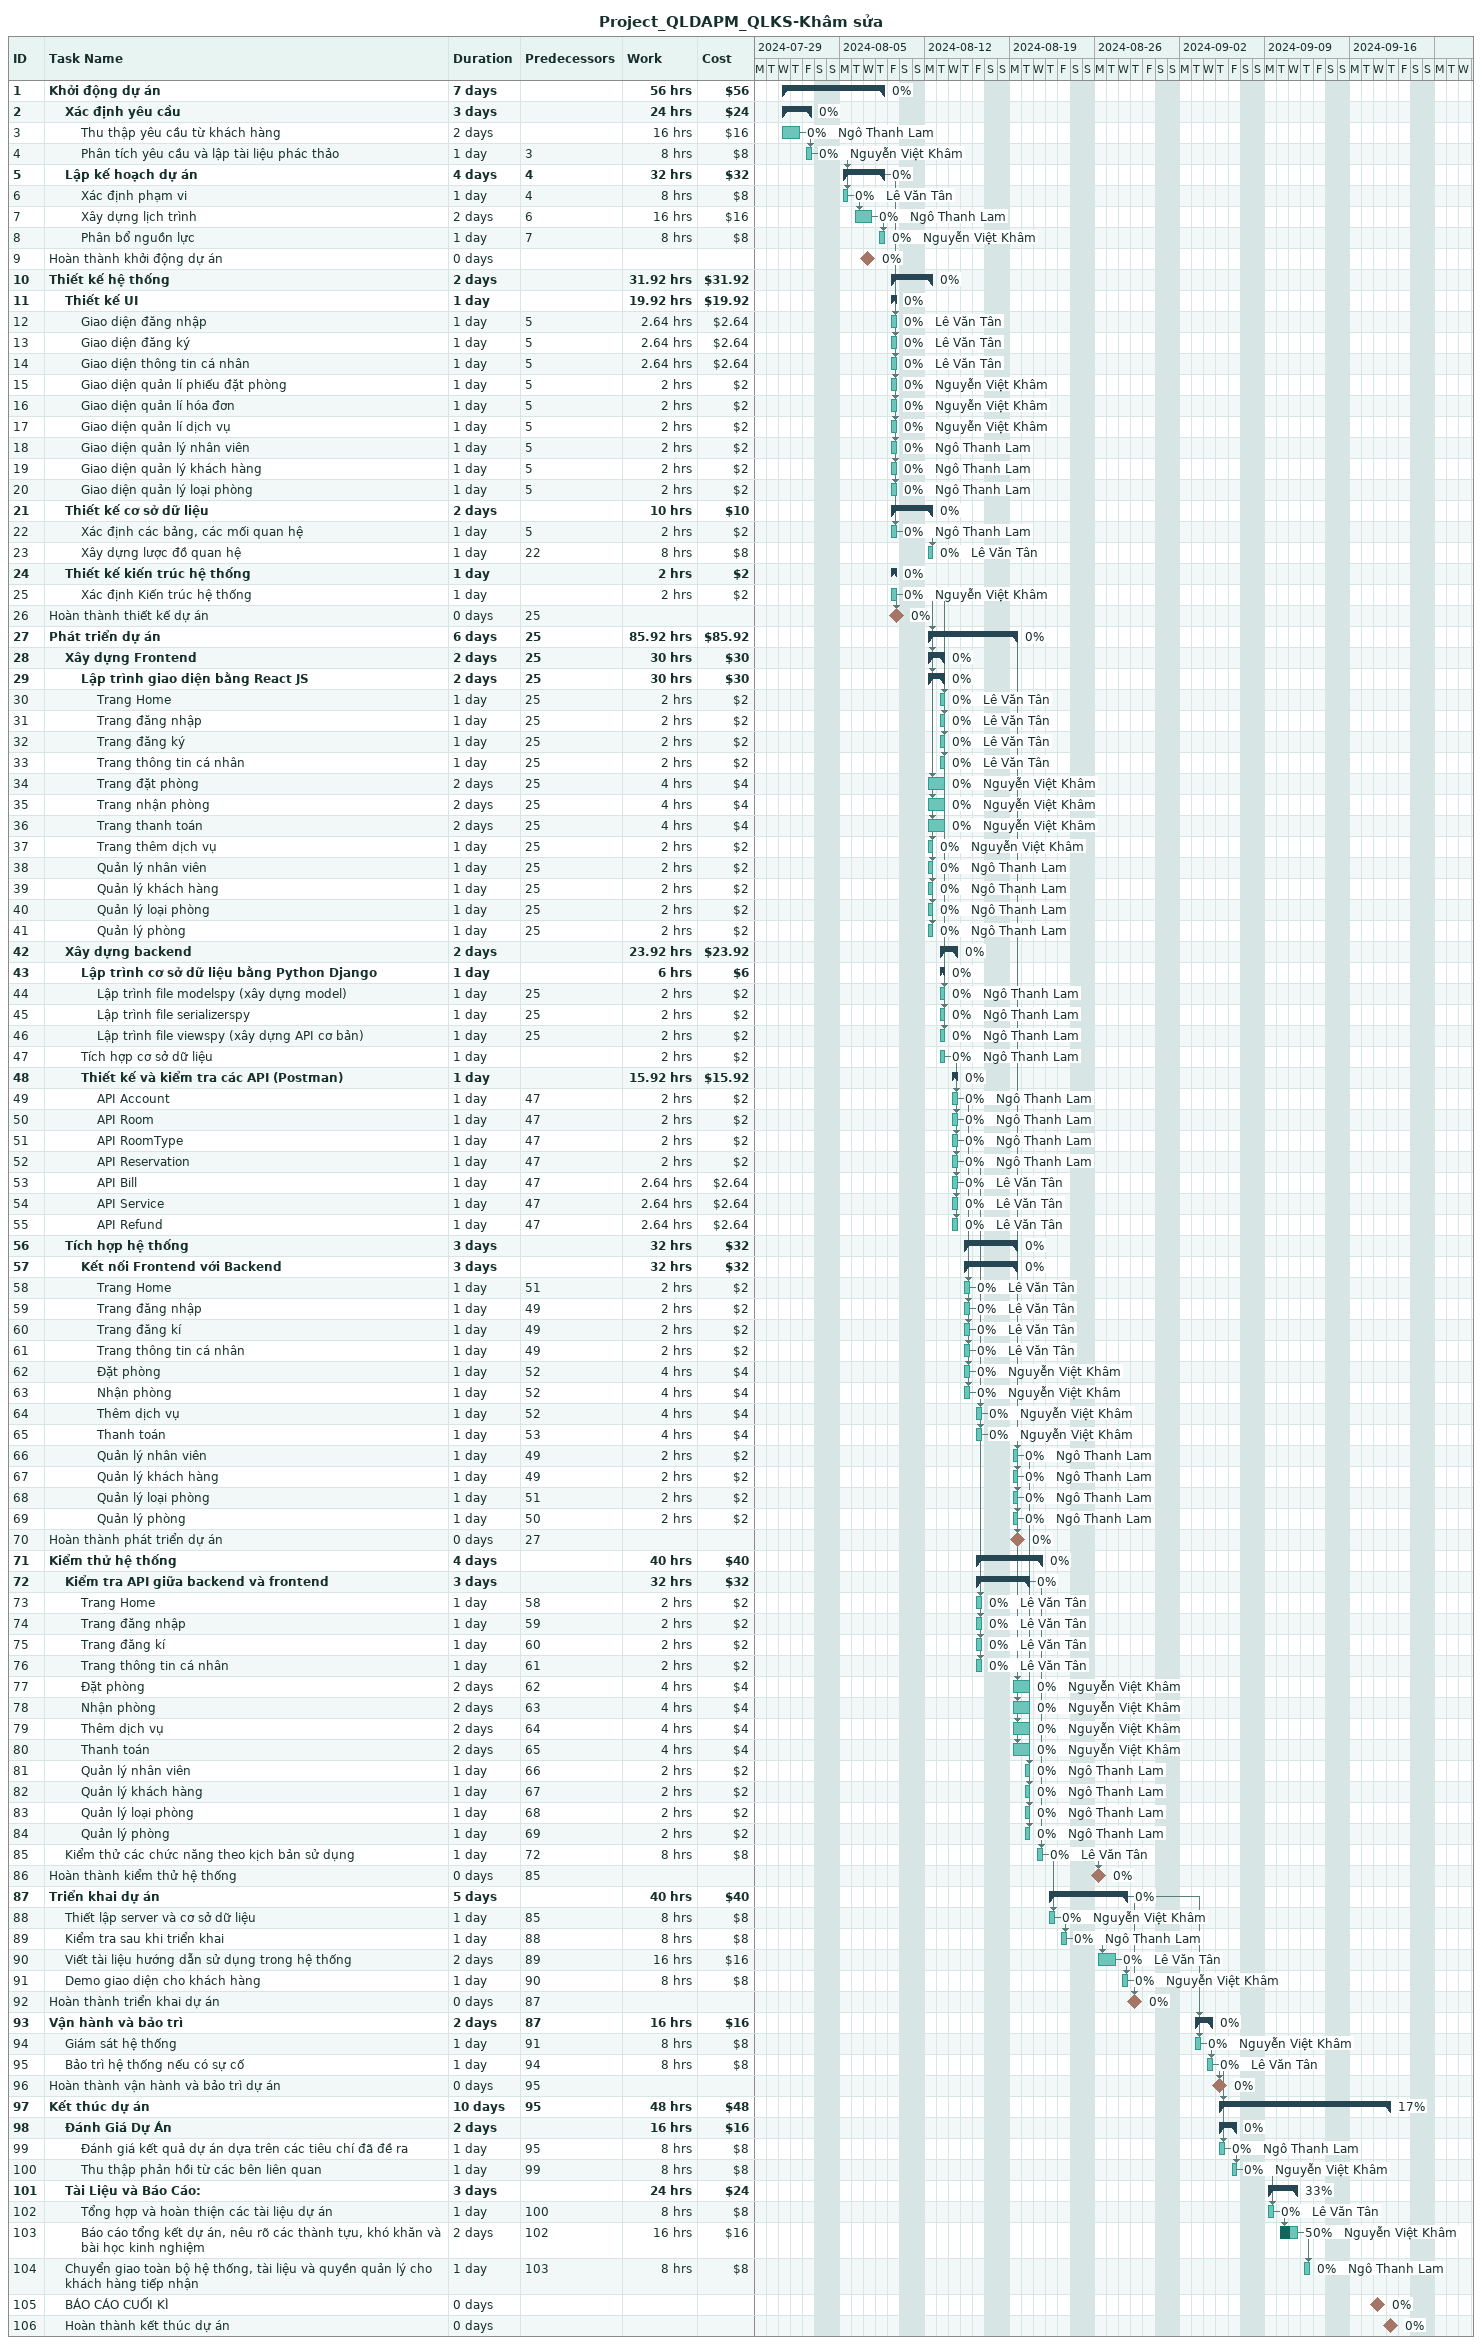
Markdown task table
Project_QLDAPM_QLKS-Khâm sửa

| ID | Level | Task | Duration | Start | Finish | Predecessors | Resources | % complete | Work (h) | Cost ($) |
|---|---|---|---|---|---|---|---|---|---|---|
| 1 | 1 | **Khởi động dự án** | 7d | 2024-07-31 | 2024-08-08 |  |  | 0 | 56 | 56 |
| 2 | 2 | **Xác định yêu cầu** | 3d | 2024-07-31 | 2024-08-02 |  |  | 0 | 24 | 24 |
| 3 | 3 | Thu thập yêu cầu từ khách hàng | 2d | 2024-07-31 | 2024-08-01 |  | Ngô Thanh Lam | 0 | 16 | 16 |
| 4 | 3 | Phân tích yêu cầu và lập tài liệu phác thảo | 1d | 2024-08-02 | 2024-08-02 | 3 | Nguyễn Việt Khâm | 0 | 8 | 8 |
| 5 | 2 | **Lập kế hoạch dự án** | 4d | 2024-08-05 | 2024-08-08 | 4 |  | 0 | 32 | 32 |
| 6 | 3 | Xác định phạm vi | 1d | 2024-08-05 | 2024-08-05 | 4 | Lê Văn Tân | 0 | 8 | 8 |
| 7 | 3 | Xây dựng lịch trình | 2d | 2024-08-06 | 2024-08-07 | 6 | Ngô Thanh Lam | 0 | 16 | 16 |
| 8 | 3 | Phân bổ nguồn lực | 1d | 2024-08-08 | 2024-08-08 | 7 | Nguyễn Việt Khâm | 0 | 8 | 8 |
| 9 | 1 | Hoàn thành khởi động dự án | 0d | 2024-08-07 | 2024-08-07 |  |  | 0 |  |  |
| 10 | 1 | **Thiết kế hệ thống** | 2d | 2024-08-09 | 2024-08-12 |  |  | 0 | 31.92 | 31.92 |
| 11 | 2 | **Thiết kế UI** | 1d | 2024-08-09 | 2024-08-09 |  |  | 0 | 19.92 | 19.92 |
| 12 | 3 | Giao diện đăng nhập | 1d | 2024-08-09 | 2024-08-09 | 5 | Lê Văn Tân | 0 | 2.64 | 2.64 |
| 13 | 3 | Giao diện đăng ký | 1d | 2024-08-09 | 2024-08-09 | 5 | Lê Văn Tân | 0 | 2.64 | 2.64 |
| 14 | 3 | Giao diện thông tin cá nhân | 1d | 2024-08-09 | 2024-08-09 | 5 | Lê Văn Tân | 0 | 2.64 | 2.64 |
| 15 | 3 | Giao diện quản lí phiếu đặt phòng | 1d | 2024-08-09 | 2024-08-09 | 5 | Nguyễn Việt Khâm | 0 | 2 | 2 |
| 16 | 3 | Giao diện quản lí hóa đơn | 1d | 2024-08-09 | 2024-08-09 | 5 | Nguyễn Việt Khâm | 0 | 2 | 2 |
| 17 | 3 | Giao diện quản lí dịch vụ | 1d | 2024-08-09 | 2024-08-09 | 5 | Nguyễn Việt Khâm | 0 | 2 | 2 |
| 18 | 3 | Giao diện quản lý nhân viên | 1d | 2024-08-09 | 2024-08-09 | 5 | Ngô Thanh Lam | 0 | 2 | 2 |
| 19 | 3 | Giao diện quản lý khách hàng | 1d | 2024-08-09 | 2024-08-09 | 5 | Ngô Thanh Lam | 0 | 2 | 2 |
| 20 | 3 | Giao diện quản lý loại phòng | 1d | 2024-08-09 | 2024-08-09 | 5 | Ngô Thanh Lam | 0 | 2 | 2 |
| 21 | 2 | **Thiết kế cơ sở dữ liệu** | 2d | 2024-08-09 | 2024-08-12 |  |  | 0 | 10 | 10 |
| 22 | 3 | Xác định các bảng, các mối quan hệ | 1d | 2024-08-09 | 2024-08-09 | 5 | Ngô Thanh Lam | 0 | 2 | 2 |
| 23 | 3 | Xây dựng lược đồ quan hệ | 1d | 2024-08-12 | 2024-08-12 | 22 | Lê Văn Tân | 0 | 8 | 8 |
| 24 | 2 | **Thiết kế kiến trúc hệ thống** | 1d | 2024-08-09 | 2024-08-09 |  |  | 0 | 2 | 2 |
| 25 | 3 | Xác định Kiến trúc hệ thống | 1d | 2024-08-09 | 2024-08-09 |  | Nguyễn Việt Khâm | 0 | 2 | 2 |
| 26 | 1 | Hoàn thành thiết kế dự án | 0d | 2024-08-09 | 2024-08-09 | 25 |  | 0 |  |  |
| 27 | 1 | **Phát triển dự án** | 6d | 2024-08-12 | 2024-08-19 | 25 |  | 0 | 85.92 | 85.92 |
| 28 | 2 | **Xây dựng Frontend** | 2d | 2024-08-12 | 2024-08-13 | 25 |  | 0 | 30 | 30 |
| 29 | 3 | **Lập trình giao diện bằng React JS** | 2d | 2024-08-12 | 2024-08-13 | 25 |  | 0 | 30 | 30 |
| 30 | 4 | Trang Home | 1d | 2024-08-13 | 2024-08-13 | 25 | Lê Văn Tân | 0 | 2 | 2 |
| 31 | 4 | Trang đăng nhập | 1d | 2024-08-13 | 2024-08-13 | 25 | Lê Văn Tân | 0 | 2 | 2 |
| 32 | 4 | Trang đăng ký | 1d | 2024-08-13 | 2024-08-13 | 25 | Lê Văn Tân | 0 | 2 | 2 |
| 33 | 4 | Trang thông tin cá nhân | 1d | 2024-08-13 | 2024-08-13 | 25 | Lê Văn Tân | 0 | 2 | 2 |
| 34 | 4 | Trang đặt phòng | 2d | 2024-08-12 | 2024-08-13 | 25 | Nguyễn Việt Khâm | 0 | 4 | 4 |
| 35 | 4 | Trang nhận phòng | 2d | 2024-08-12 | 2024-08-13 | 25 | Nguyễn Việt Khâm | 0 | 4 | 4 |
| 36 | 4 | Trang thanh toán | 2d | 2024-08-12 | 2024-08-13 | 25 | Nguyễn Việt Khâm | 0 | 4 | 4 |
| 37 | 4 | Trang thêm dịch vụ | 1d | 2024-08-12 | 2024-08-12 | 25 | Nguyễn Việt Khâm | 0 | 2 | 2 |
| 38 | 4 | Quản lý nhân viên | 1d | 2024-08-12 | 2024-08-12 | 25 | Ngô Thanh Lam | 0 | 2 | 2 |
| 39 | 4 | Quản lý khách hàng | 1d | 2024-08-12 | 2024-08-12 | 25 | Ngô Thanh Lam | 0 | 2 | 2 |
| 40 | 4 | Quản lý loại phòng | 1d | 2024-08-12 | 2024-08-12 | 25 | Ngô Thanh Lam | 0 | 2 | 2 |
| 41 | 4 | Quản lý phòng | 1d | 2024-08-12 | 2024-08-12 | 25 | Ngô Thanh Lam | 0 | 2 | 2 |
| 42 | 2 | **Xây dựng backend** | 2d | 2024-08-13 | 2024-08-14 |  |  | 0 | 23.92 | 23.92 |
| 43 | 3 | **Lập trình cơ sở dữ liệu bằng Python Django** | 1d | 2024-08-13 | 2024-08-13 |  |  | 0 | 6 | 6 |
| 44 | 4 | Lập trình file modelspy (xây dựng model) | 1d | 2024-08-13 | 2024-08-13 | 25 | Ngô Thanh Lam | 0 | 2 | 2 |
| 45 | 4 | Lập trình file serializerspy | 1d | 2024-08-13 | 2024-08-13 | 25 | Ngô Thanh Lam | 0 | 2 | 2 |
| 46 | 4 | Lập trình file viewspy (xây dựng API cơ bản) | 1d | 2024-08-13 | 2024-08-13 | 25 | Ngô Thanh Lam | 0 | 2 | 2 |
| 47 | 3 | Tích hợp cơ sở dữ liệu | 1d | 2024-08-13 | 2024-08-13 |  | Ngô Thanh Lam | 0 | 2 | 2 |
| 48 | 3 | **Thiết kế và kiểm tra các API (Postman)** | 1d | 2024-08-14 | 2024-08-14 |  |  | 0 | 15.92 | 15.92 |
| 49 | 4 | API Account | 1d | 2024-08-14 | 2024-08-14 | 47 | Ngô Thanh Lam | 0 | 2 | 2 |
| 50 | 4 | API Room | 1d | 2024-08-14 | 2024-08-14 | 47 | Ngô Thanh Lam | 0 | 2 | 2 |
| 51 | 4 | API RoomType | 1d | 2024-08-14 | 2024-08-14 | 47 | Ngô Thanh Lam | 0 | 2 | 2 |
| 52 | 4 | API Reservation | 1d | 2024-08-14 | 2024-08-14 | 47 | Ngô Thanh Lam | 0 | 2 | 2 |
| 53 | 4 | API Bill | 1d | 2024-08-14 | 2024-08-14 | 47 | Lê Văn Tân | 0 | 2.64 | 2.64 |
| 54 | 4 | API Service | 1d | 2024-08-14 | 2024-08-14 | 47 | Lê Văn Tân | 0 | 2.64 | 2.64 |
| 55 | 4 | API Refund | 1d | 2024-08-14 | 2024-08-14 | 47 | Lê Văn Tân | 0 | 2.64 | 2.64 |
| 56 | 2 | **Tích hợp hệ thống** | 3d | 2024-08-15 | 2024-08-19 |  |  | 0 | 32 | 32 |
| 57 | 3 | **Kết nối Frontend với Backend** | 3d | 2024-08-15 | 2024-08-19 |  |  | 0 | 32 | 32 |
| 58 | 4 | Trang Home | 1d | 2024-08-15 | 2024-08-15 | 51 | Lê Văn Tân | 0 | 2 | 2 |
| 59 | 4 | Trang đăng nhập | 1d | 2024-08-15 | 2024-08-15 | 49 | Lê Văn Tân | 0 | 2 | 2 |
| 60 | 4 | Trang đăng kí | 1d | 2024-08-15 | 2024-08-15 | 49 | Lê Văn Tân | 0 | 2 | 2 |
| 61 | 4 | Trang thông tin cá nhân | 1d | 2024-08-15 | 2024-08-15 | 49 | Lê Văn Tân | 0 | 2 | 2 |
| 62 | 4 | Đặt phòng | 1d | 2024-08-15 | 2024-08-15 | 52 | Nguyễn Việt Khâm | 0 | 4 | 4 |
| 63 | 4 | Nhận phòng | 1d | 2024-08-15 | 2024-08-15 | 52 | Nguyễn Việt Khâm | 0 | 4 | 4 |
| 64 | 4 | Thêm dịch vụ | 1d | 2024-08-16 | 2024-08-16 | 52 | Nguyễn Việt Khâm | 0 | 4 | 4 |
| 65 | 4 | Thanh toán | 1d | 2024-08-16 | 2024-08-16 | 53 | Nguyễn Việt Khâm | 0 | 4 | 4 |
| 66 | 4 | Quản lý nhân viên | 1d | 2024-08-19 | 2024-08-19 | 49 | Ngô Thanh Lam | 0 | 2 | 2 |
| 67 | 4 | Quản lý khách hàng | 1d | 2024-08-19 | 2024-08-19 | 49 | Ngô Thanh Lam | 0 | 2 | 2 |
| 68 | 4 | Quản lý loại phòng | 1d | 2024-08-19 | 2024-08-19 | 51 | Ngô Thanh Lam | 0 | 2 | 2 |
| 69 | 4 | Quản lý phòng | 1d | 2024-08-19 | 2024-08-19 | 50 | Ngô Thanh Lam | 0 | 2 | 2 |
| 70 | 1 | Hoàn thành phát triển dự án | 0d | 2024-08-19 | 2024-08-19 | 27 |  | 0 |  |  |
| 71 | 1 | **Kiểm thử hệ thống** | 4d | 2024-08-16 | 2024-08-21 |  |  | 0 | 40 | 40 |
| 72 | 2 | **Kiểm tra API giữa backend và frontend** | 3d | 2024-08-16 | 2024-08-20 |  |  | 0 | 32 | 32 |
| 73 | 3 | Trang Home | 1d | 2024-08-16 | 2024-08-16 | 58 | Lê Văn Tân | 0 | 2 | 2 |
| 74 | 3 | Trang đăng nhập | 1d | 2024-08-16 | 2024-08-16 | 59 | Lê Văn Tân | 0 | 2 | 2 |
| 75 | 3 | Trang đăng kí | 1d | 2024-08-16 | 2024-08-16 | 60 | Lê Văn Tân | 0 | 2 | 2 |
| 76 | 3 | Trang thông tin cá nhân | 1d | 2024-08-16 | 2024-08-16 | 61 | Lê Văn Tân | 0 | 2 | 2 |
| 77 | 3 | Đặt phòng | 2d | 2024-08-19 | 2024-08-20 | 62 | Nguyễn Việt Khâm | 0 | 4 | 4 |
| 78 | 3 | Nhận phòng | 2d | 2024-08-19 | 2024-08-20 | 63 | Nguyễn Việt Khâm | 0 | 4 | 4 |
| 79 | 3 | Thêm dịch vụ | 2d | 2024-08-19 | 2024-08-20 | 64 | Nguyễn Việt Khâm | 0 | 4 | 4 |
| 80 | 3 | Thanh toán | 2d | 2024-08-19 | 2024-08-20 | 65 | Nguyễn Việt Khâm | 0 | 4 | 4 |
| 81 | 3 | Quản lý nhân viên | 1d | 2024-08-20 | 2024-08-20 | 66 | Ngô Thanh Lam | 0 | 2 | 2 |
| 82 | 3 | Quản lý khách hàng | 1d | 2024-08-20 | 2024-08-20 | 67 | Ngô Thanh Lam | 0 | 2 | 2 |
| 83 | 3 | Quản lý loại phòng | 1d | 2024-08-20 | 2024-08-20 | 68 | Ngô Thanh Lam | 0 | 2 | 2 |
| 84 | 3 | Quản lý phòng | 1d | 2024-08-20 | 2024-08-20 | 69 | Ngô Thanh Lam | 0 | 2 | 2 |
| 85 | 2 | Kiểm thử các chức năng theo kịch bản sử dụng | 1d | 2024-08-21 | 2024-08-21 | 72 | Lê Văn Tân | 0 | 8 | 8 |
| 86 | 1 | Hoàn thành kiểm thử hệ thống | 0d | 2024-08-26 | 2024-08-26 | 85 |  | 0 |  |  |
| 87 | 1 | **Triển khai dự án** | 5d | 2024-08-22 | 2024-08-28 |  |  | 0 | 40 | 40 |
| 88 | 2 | Thiết lập server và cơ sở dữ liệu | 1d | 2024-08-22 | 2024-08-22 | 85 | Nguyễn Việt Khâm | 0 | 8 | 8 |
| 89 | 2 | Kiểm tra sau khi triển khai | 1d | 2024-08-23 | 2024-08-23 | 88 | Ngô Thanh Lam | 0 | 8 | 8 |
| 90 | 2 | Viết tài liệu hướng dẫn sử dụng trong hệ thống | 2d | 2024-08-26 | 2024-08-27 | 89 | Lê Văn Tân | 0 | 16 | 16 |
| 91 | 2 | Demo giao diện cho khách hàng | 1d | 2024-08-28 | 2024-08-28 | 90 | Nguyễn Việt Khâm | 0 | 8 | 8 |
| 92 | 1 | Hoàn thành triển khai dự án | 0d | 2024-08-29 | 2024-08-29 | 87 |  | 0 |  |  |
| 93 | 1 | **Vận hành và bảo trì** | 2d | 2024-09-03 | 2024-09-04 | 87 |  | 0 | 16 | 16 |
| 94 | 2 | Giám sát hệ thống | 1d | 2024-09-03 | 2024-09-03 | 91 | Nguyễn Việt Khâm | 0 | 8 | 8 |
| 95 | 2 | Bảo trì hệ thống nếu có sự cố | 1d | 2024-09-04 | 2024-09-04 | 94 | Lê Văn Tân | 0 | 8 | 8 |
| 96 | 1 | Hoàn thành vận hành và bảo trì dự án | 0d | 2024-09-05 | 2024-09-05 | 95 |  | 0 |  |  |
| 97 | 1 | **Kết thúc dự án** | 10d | 2024-09-05 | 2024-09-19 | 95 |  | 17 | 48 | 48 |
| 98 | 2 | **Đánh Giá Dự Án** | 2d | 2024-09-05 | 2024-09-06 |  |  | 0 | 16 | 16 |
| 99 | 3 | Đánh giá kết quả dự án dựa trên các tiêu chí đã đề ra | 1d | 2024-09-05 | 2024-09-05 | 95 | Ngô Thanh Lam | 0 | 8 | 8 |
| 100 | 3 | Thu thập phản hồi từ các bên liên quan | 1d | 2024-09-06 | 2024-09-06 | 99 | Nguyễn Việt Khâm | 0 | 8 | 8 |
| 101 | 2 | **Tài Liệu và Báo Cáo:** | 3d | 2024-09-09 | 2024-09-11 |  |  | 33 | 24 | 24 |
| 102 | 3 | Tổng hợp và hoàn thiện các tài liệu dự án | 1d | 2024-09-09 | 2024-09-09 | 100 | Lê Văn Tân | 0 | 8 | 8 |
| 103 | 3 | Báo cáo tổng kết dự án, nêu rõ các thành tựu, khó khăn và bài học kinh nghiệm | 2d | 2024-09-10 | 2024-09-11 | 102 | Nguyễn Việt Khâm | 50 | 16 | 16 |
| 104 | 2 | Chuyển giao toàn bộ hệ thống, tài liệu và quyền quản lý cho khách hàng tiếp nhận | 1d | 2024-09-12 | 2024-09-12 | 103 | Ngô Thanh Lam | 0 | 8 | 8 |
| 105 | 2 | BÁO CÁO CUỐI KÌ | 0d | 2024-09-18 | 2024-09-18 |  |  | 0 |  |  |
| 106 | 2 | Hoàn thành kết thúc dự án | 0d | 2024-09-19 | 2024-09-19 |  |  | 0 |  |  |
